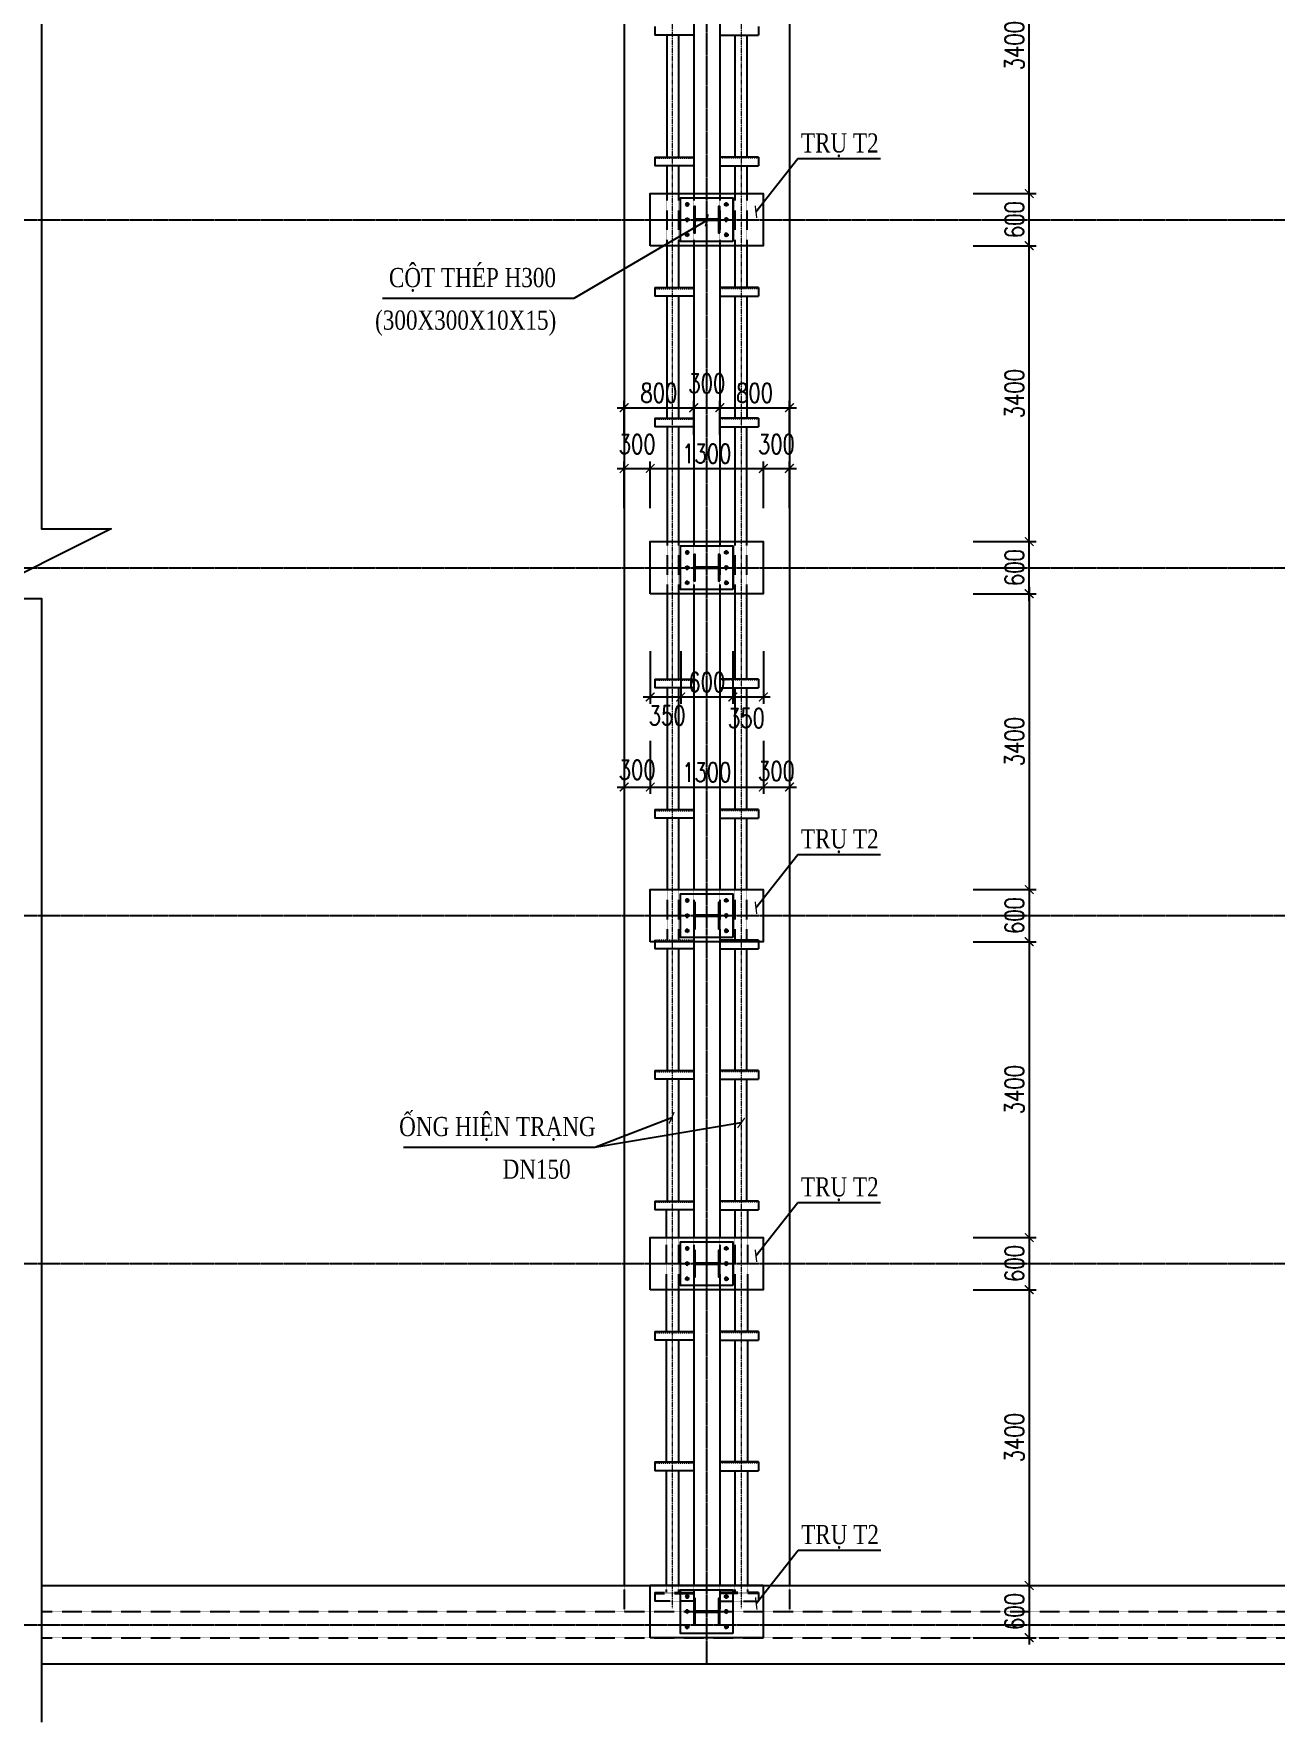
# Model space of a CAD drawing. Header units: millimetres. Extents: x -702765 to 835888, y -645289 to 262.
# Drawn here: x 562698 to 576968, y -438246 to -418837 of the extents above; entities that cross this region are included whole.
import ezdxf
from ezdxf.enums import TextEntityAlignment as Align

# ---------------------------------------------------------------- set-up
doc = ezdxf.new("R2010")
doc.units = ezdxf.units.MM
doc.header["$LTSCALE"] = 0.01
for name, pattern in [('CENTER', [2, 1.25, -0.25, 0.25, -0.25]), ('CENTER2', [1.125, 0.75, -0.125, 0.125, -0.125]), ('DASHED', [19.05, 12.7, -6.35]), ('HIDDEN', [9.525, 6.35, -3.175])]:
    doc.linetypes.add(name, pattern=pattern)
doc.layers.add('duong tam', color=6, linetype='CENTER', lineweight=9)
for name, color, linetype in [('HACTH @ 1', 8, 'Continuous'), ('khuat', 6, 'DASHED'), ('KHUAT1', 2, 'HIDDEN'), ('TEXT', 2, 'Continuous'), ('THEP', 4, 'Continuous'), ('TIM', 1, 'CENTER2'), ('TUONG', 7, 'Continuous')]:
    doc.layers.add(name, color=color, linetype=linetype)
doc.styles.add('2-5', font='romans.shx', dxfattribs={"width": 0.75, "bigfont": 'vns.shx'})
doc.styles.add('VNTIMEHSHX', font='vntimeh.shx', dxfattribs={"width": 0.75})
doc.dimstyles.new('1-100 HP', dxfattribs={"dimscale": 100, "dimtxt": 2.2, "dimasz": 1, "dimexe": 0.8, "dimexo": 0, "dimgap": 0.6, "dimtad": 1, "dimdec": 0, "dimdsep": 46, "dimtxsty": '2-5', "dimblk": 'ARCHTICK', "dimcen": 2.5, "dimdle": 0.8, "dimclrd": 1, "dimclre": 1, "dimclrt": 2, "dimadec": 0, "dimazin": 0, "dimtfac": 1, "dimtdec": 0, "dimtmove": 2, "dimatfit": 3, "dimldrblk": 'ARCHTICK', "dimfxl": 0, "dimtolj": 1, "dimtzin": 0, "dimarcsym": 0})

# ---------------------------------------------------------------- blocks, each defined once
blk = doc.blocks.new('bulong')
at = {"layer": 'khuat'}
for p, q in [((553911, -433174), (553856, -433174)), ((553884, -433202), (553884, -433147))]:
    blk.add_line(p, q, dxfattribs=at)
at = {"layer": 'TUONG'}
blk.add_circle((553884, -433174), 16, dxfattribs=at)
blk = doc.blocks.new('_ArchTick')
at = {"color": 0, "linetype": 'ByBlock', "const_width": 0.15}
blk.add_lwpolyline([(-0.5, -0.5), (0.5, 0.5)], dxfattribs=at)
blk = doc.blocks.new('*D520')
at = {"color": 1, "lineweight": -2}
for p, q in [((569404, -423834), (569864, -423834)), ((569484, -424292), (569484, -423754)), ((569784, -424292), (569784, -423754))]:
    blk.add_line(p, q, dxfattribs=at)
at = {"layer": 'Defpoints', "color": 0}
for p in [(569784, -423834), (569484, -424292), (569784, -424292)]:
    blk.add_point(p, dxfattribs=at)
at = {"color": 1, "lineweight": -2, "xscale": 100, "yscale": 100, "zscale": 100, "rotation": 180}
blk.add_blockref('_ArchTick', (569484, -423834), dxfattribs=at)
at = {"color": 1, "lineweight": -2, "xscale": 100, "yscale": 100, "zscale": 100}
blk.add_blockref('_ArchTick', (569784, -423834), dxfattribs=at)
at = {"color": 2, "insert": (569634, -423554), "char_height": 220, "attachment_point": 5, "style": '2-5'}
blk.add_mtext('\\A1;300', dxfattribs=at)
blk = doc.blocks.new('*D521')
at = {"color": 1, "lineweight": -2}
for p, q in [((569704, -423834), (571164, -423834)), ((569784, -424292), (569784, -423754)), ((571084, -424292), (571084, -423754))]:
    blk.add_line(p, q, dxfattribs=at)
at = {"layer": 'Defpoints', "color": 0}
for p in [(571084, -423834), (569784, -424292), (571084, -424292)]:
    blk.add_point(p, dxfattribs=at)
at = {"color": 1, "lineweight": -2, "xscale": 100, "yscale": 100, "zscale": 100, "rotation": 180}
blk.add_blockref('_ArchTick', (569784, -423834), dxfattribs=at)
at = {"color": 1, "lineweight": -2, "xscale": 100, "yscale": 100, "zscale": 100}
blk.add_blockref('_ArchTick', (571084, -423834), dxfattribs=at)
at = {"color": 2, "insert": (570434, -423664), "char_height": 220, "attachment_point": 5, "style": '2-5'}
blk.add_mtext('\\A1;1300', dxfattribs=at)
blk = doc.blocks.new('*D522')
at = {"color": 1, "lineweight": -2}
for p, q in [((571004, -423834), (571464, -423834)), ((571084, -424292), (571084, -423754)), ((571384, -424292), (571384, -423754))]:
    blk.add_line(p, q, dxfattribs=at)
at = {"layer": 'Defpoints', "color": 0}
for p in [(571384, -423834), (571084, -424292), (571384, -424292)]:
    blk.add_point(p, dxfattribs=at)
at = {"color": 1, "lineweight": -2, "xscale": 100, "yscale": 100, "zscale": 100, "rotation": 180}
blk.add_blockref('_ArchTick', (571084, -423834), dxfattribs=at)
at = {"color": 1, "lineweight": -2, "xscale": 100, "yscale": 100, "zscale": 100}
blk.add_blockref('_ArchTick', (571384, -423834), dxfattribs=at)
at = {"color": 2, "insert": (571234, -423554), "char_height": 220, "attachment_point": 5, "style": '2-5'}
blk.add_mtext('\\A1;300', dxfattribs=at)
blk = doc.blocks.new('*D523')
at = {"color": 1, "lineweight": -2}
for p, q in [((569484, -423447), (569484, -423056)), ((570284, -423447), (570284, -423056)), ((569404, -423136), (570364, -423136))]:
    blk.add_line(p, q, dxfattribs=at)
at = {"layer": 'Defpoints', "color": 0}
for p in [(570284, -423136), (569484, -423447), (570284, -423447)]:
    blk.add_point(p, dxfattribs=at)
at = {"color": 1, "lineweight": -2, "xscale": 100, "yscale": 100, "zscale": 100, "rotation": 180}
blk.add_blockref('_ArchTick', (569484, -423136), dxfattribs=at)
at = {"color": 1, "lineweight": -2, "xscale": 100, "yscale": 100, "zscale": 100}
blk.add_blockref('_ArchTick', (570284, -423136), dxfattribs=at)
at = {"color": 2, "insert": (569884, -422966), "char_height": 220, "attachment_point": 5, "style": '2-5'}
blk.add_mtext('\\A1;800', dxfattribs=at)
blk = doc.blocks.new('*D524')
at = {"color": 1, "lineweight": -2}
for p, q in [((570284, -423447), (570284, -423056)), ((570584, -423447), (570584, -423056)), ((570204, -423136), (570664, -423136))]:
    blk.add_line(p, q, dxfattribs=at)
at = {"layer": 'Defpoints', "color": 0}
for p in [(570584, -423136), (570284, -423447), (570584, -423447)]:
    blk.add_point(p, dxfattribs=at)
at = {"color": 1, "lineweight": -2, "xscale": 100, "yscale": 100, "zscale": 100, "rotation": 180}
blk.add_blockref('_ArchTick', (570284, -423136), dxfattribs=at)
at = {"color": 1, "lineweight": -2, "xscale": 100, "yscale": 100, "zscale": 100}
blk.add_blockref('_ArchTick', (570584, -423136), dxfattribs=at)
at = {"color": 2, "insert": (570434, -422856), "char_height": 220, "attachment_point": 5, "style": '2-5'}
blk.add_mtext('\\A1;300', dxfattribs=at)
blk = doc.blocks.new('*D525')
at = {"color": 1, "lineweight": -2}
for p, q in [((570584, -423447), (570584, -423056)), ((571384, -423447), (571384, -423056)), ((570504, -423136), (571464, -423136))]:
    blk.add_line(p, q, dxfattribs=at)
at = {"layer": 'Defpoints', "color": 0}
for p in [(571384, -423136), (570584, -423447), (571384, -423447)]:
    blk.add_point(p, dxfattribs=at)
at = {"color": 1, "lineweight": -2, "xscale": 100, "yscale": 100, "zscale": 100, "rotation": 180}
blk.add_blockref('_ArchTick', (570584, -423136), dxfattribs=at)
at = {"color": 1, "lineweight": -2, "xscale": 100, "yscale": 100, "zscale": 100}
blk.add_blockref('_ArchTick', (571384, -423136), dxfattribs=at)
at = {"color": 2, "insert": (570984, -422966), "char_height": 220, "attachment_point": 5, "style": '2-5'}
blk.add_mtext('\\A1;800', dxfattribs=at)
blk = doc.blocks.new('*D526')
at = {"color": 1, "lineweight": -2}
for p, q in [((569784, -425936), (569784, -426541)), ((570134, -425936), (570134, -426541)), ((569704, -426461), (570214, -426461))]:
    blk.add_line(p, q, dxfattribs=at)
at = {"layer": 'Defpoints', "color": 0}
for p in [(569784, -425936), (570134, -425936), (570134, -426461)]:
    blk.add_point(p, dxfattribs=at)
at = {"color": 1, "lineweight": -2, "xscale": 100, "yscale": 100, "zscale": 100, "rotation": 180}
blk.add_blockref('_ArchTick', (569784, -426461), dxfattribs=at)
at = {"color": 1, "lineweight": -2, "xscale": 100, "yscale": 100, "zscale": 100}
blk.add_blockref('_ArchTick', (570134, -426461), dxfattribs=at)
at = {"color": 2, "insert": (569978, -426674), "char_height": 220, "attachment_point": 5, "style": '2-5'}
blk.add_mtext('\\A1;350', dxfattribs=at)
blk = doc.blocks.new('*D527')
at = {"color": 1, "lineweight": -2}
for p, q in [((570134, -425936), (570134, -426541)), ((570734, -425936), (570734, -426541)), ((570054, -426461), (570814, -426461))]:
    blk.add_line(p, q, dxfattribs=at)
at = {"layer": 'Defpoints', "color": 0}
for p in [(570134, -425936), (570734, -425936), (570734, -426461)]:
    blk.add_point(p, dxfattribs=at)
at = {"color": 1, "lineweight": -2, "xscale": 100, "yscale": 100, "zscale": 100, "rotation": 180}
blk.add_blockref('_ArchTick', (570134, -426461), dxfattribs=at)
at = {"color": 1, "lineweight": -2, "xscale": 100, "yscale": 100, "zscale": 100}
blk.add_blockref('_ArchTick', (570734, -426461), dxfattribs=at)
at = {"color": 2, "insert": (570434, -426291), "char_height": 220, "attachment_point": 5, "style": '2-5'}
blk.add_mtext('\\A1;600', dxfattribs=at)
blk = doc.blocks.new('*D528')
at = {"color": 1, "lineweight": -2}
for p, q in [((570734, -425936), (570734, -426541)), ((571084, -425936), (571084, -426541)), ((570654, -426461), (571164, -426461))]:
    blk.add_line(p, q, dxfattribs=at)
at = {"layer": 'Defpoints', "color": 0}
for p in [(570734, -425936), (571084, -425936), (571084, -426461)]:
    blk.add_point(p, dxfattribs=at)
at = {"color": 1, "lineweight": -2, "xscale": 100, "yscale": 100, "zscale": 100, "rotation": 180}
blk.add_blockref('_ArchTick', (570734, -426461), dxfattribs=at)
at = {"color": 1, "lineweight": -2, "xscale": 100, "yscale": 100, "zscale": 100}
blk.add_blockref('_ArchTick', (571084, -426461), dxfattribs=at)
at = {"color": 2, "insert": (570889, -426704), "char_height": 220, "attachment_point": 5, "style": '2-5'}
blk.add_mtext('\\A1;350', dxfattribs=at)
blk = doc.blocks.new('*D529')
at = {"color": 1, "lineweight": -2}
for p, q in [((569484, -426966), (569484, -427576)), ((569784, -426966), (569784, -427576)), ((569404, -427496), (569864, -427496))]:
    blk.add_line(p, q, dxfattribs=at)
at = {"layer": 'Defpoints', "color": 0}
for p in [(569484, -426966), (569784, -426966), (569784, -427496)]:
    blk.add_point(p, dxfattribs=at)
at = {"color": 1, "lineweight": -2, "xscale": 100, "yscale": 100, "zscale": 100, "rotation": 180}
blk.add_blockref('_ArchTick', (569484, -427496), dxfattribs=at)
at = {"color": 1, "lineweight": -2, "xscale": 100, "yscale": 100, "zscale": 100}
blk.add_blockref('_ArchTick', (569784, -427496), dxfattribs=at)
at = {"color": 2, "insert": (569634, -427299), "char_height": 220, "attachment_point": 5, "style": '2-5'}
blk.add_mtext('\\A1;300', dxfattribs=at)
blk = doc.blocks.new('*D530')
at = {"color": 1, "lineweight": -2}
for p, q in [((569784, -426966), (569784, -427576)), ((571084, -426966), (571084, -427576)), ((569704, -427496), (571164, -427496))]:
    blk.add_line(p, q, dxfattribs=at)
at = {"layer": 'Defpoints', "color": 0}
for p in [(569784, -426966), (571084, -426966), (571084, -427496)]:
    blk.add_point(p, dxfattribs=at)
at = {"color": 1, "lineweight": -2, "xscale": 100, "yscale": 100, "zscale": 100, "rotation": 180}
blk.add_blockref('_ArchTick', (569784, -427496), dxfattribs=at)
at = {"color": 1, "lineweight": -2, "xscale": 100, "yscale": 100, "zscale": 100}
blk.add_blockref('_ArchTick', (571084, -427496), dxfattribs=at)
at = {"color": 2, "insert": (570434, -427326), "char_height": 220, "attachment_point": 5, "style": '2-5'}
blk.add_mtext('\\A1;1300', dxfattribs=at)
blk = doc.blocks.new('*D531')
at = {"color": 1, "lineweight": -2}
for p, q in [((571084, -426966), (571084, -427576)), ((571384, -426966), (571384, -427576)), ((571004, -427496), (571464, -427496))]:
    blk.add_line(p, q, dxfattribs=at)
at = {"layer": 'Defpoints', "color": 0}
for p in [(571084, -426966), (571384, -426966), (571384, -427496)]:
    blk.add_point(p, dxfattribs=at)
at = {"color": 1, "lineweight": -2, "xscale": 100, "yscale": 100, "zscale": 100, "rotation": 180}
blk.add_blockref('_ArchTick', (571084, -427496), dxfattribs=at)
at = {"color": 1, "lineweight": -2, "xscale": 100, "yscale": 100, "zscale": 100}
blk.add_blockref('_ArchTick', (571384, -427496), dxfattribs=at)
at = {"color": 2, "insert": (571234, -427312), "char_height": 220, "attachment_point": 5, "style": '2-5'}
blk.add_mtext('\\A1;300', dxfattribs=at)
blk = doc.blocks.new('*D532')
at = {"color": 1, "lineweight": -2}
for p, q in [((574140, -425354), (574140, -424594)), ((573495, -424674), (574220, -424674)), ((573495, -425274), (574220, -425274))]:
    blk.add_line(p, q, dxfattribs=at)
at = {"layer": 'Defpoints', "color": 0}
for p in [(573495, -424674), (574140, -424674), (573495, -425274)]:
    blk.add_point(p, dxfattribs=at)
at = {"color": 1, "lineweight": -2, "xscale": 100, "yscale": 100, "zscale": 100}
for p, rotation in [((574140, -424674), 90), ((574140, -425274), 270)]:
    blk.add_blockref('_ArchTick', p, dxfattribs=dict(at, rotation=rotation))
at = {"color": 2, "insert": (573970, -424974), "char_height": 220, "attachment_point": 5, "rotation": 90, "style": '2-5'}
blk.add_mtext('\\A1;600', dxfattribs=at)
blk = doc.blocks.new('*D533')
at = {"color": 1, "lineweight": -2}
for p, q in [((573495, -421274), (574220, -421274)), ((574140, -424754), (574140, -421194)), ((573495, -424674), (574220, -424674))]:
    blk.add_line(p, q, dxfattribs=at)
at = {"layer": 'Defpoints', "color": 0}
for p in [(573495, -421274), (574140, -421274), (573495, -424674)]:
    blk.add_point(p, dxfattribs=at)
at = {"color": 1, "lineweight": -2, "xscale": 100, "yscale": 100, "zscale": 100}
for p, rotation in [((574140, -421274), 90), ((574140, -424674), 270)]:
    blk.add_blockref('_ArchTick', p, dxfattribs=dict(at, rotation=rotation))
at = {"color": 2, "insert": (573970, -422974), "char_height": 220, "attachment_point": 5, "rotation": 90, "style": '2-5'}
blk.add_mtext('\\A1;3400', dxfattribs=at)
blk = doc.blocks.new('*D534')
at = {"color": 1, "lineweight": -2}
for p, q in [((573495, -420674), (574220, -420674)), ((574140, -421354), (574140, -420594)), ((573495, -421274), (574220, -421274))]:
    blk.add_line(p, q, dxfattribs=at)
at = {"layer": 'Defpoints', "color": 0}
for p in [(573495, -420674), (574140, -420674), (573495, -421274)]:
    blk.add_point(p, dxfattribs=at)
at = {"color": 1, "lineweight": -2, "xscale": 100, "yscale": 100, "zscale": 100}
for p, rotation in [((574140, -420674), 90), ((574140, -421274), 270)]:
    blk.add_blockref('_ArchTick', p, dxfattribs=dict(at, rotation=rotation))
at = {"color": 2, "insert": (573970, -420974), "char_height": 220, "attachment_point": 5, "rotation": 90, "style": '2-5'}
blk.add_mtext('\\A1;600', dxfattribs=at)
blk = doc.blocks.new('*D535')
at = {"color": 1, "lineweight": -2}
for p, q in [((573495, -417274), (574220, -417274)), ((574140, -420754), (574140, -417194)), ((573495, -420674), (574220, -420674))]:
    blk.add_line(p, q, dxfattribs=at)
at = {"layer": 'Defpoints', "color": 0}
for p in [(573495, -417274), (574140, -417274), (573495, -420674)]:
    blk.add_point(p, dxfattribs=at)
at = {"color": 1, "lineweight": -2, "xscale": 100, "yscale": 100, "zscale": 100}
for p, rotation in [((574140, -417274), 90), ((574140, -420674), 270)]:
    blk.add_blockref('_ArchTick', p, dxfattribs=dict(at, rotation=rotation))
at = {"color": 2, "insert": (573970, -418974), "char_height": 220, "attachment_point": 5, "rotation": 90, "style": '2-5'}
blk.add_mtext('\\A1;3400', dxfattribs=at)
blk = doc.blocks.new('*D539')
at = {"color": 1, "lineweight": -2}
for p, q in [((574140, -425194), (574140, -428754)), ((573495, -425274), (574220, -425274)), ((573495, -428674), (574220, -428674))]:
    blk.add_line(p, q, dxfattribs=at)
at = {"layer": 'Defpoints', "color": 0}
for p in [(573495, -425274), (573495, -428674), (574140, -428674)]:
    blk.add_point(p, dxfattribs=at)
at = {"color": 1, "lineweight": -2, "xscale": 100, "yscale": 100, "zscale": 100}
for p, rotation in [((574140, -425274), 90), ((574140, -428674), 270)]:
    blk.add_blockref('_ArchTick', p, dxfattribs=dict(at, rotation=rotation))
at = {"color": 2, "insert": (573970, -426974), "char_height": 220, "attachment_point": 5, "rotation": 90, "style": '2-5'}
blk.add_mtext('\\A1;3400', dxfattribs=at)
blk = doc.blocks.new('*D540')
at = {"color": 1, "lineweight": -2}
for p, q in [((573495, -428674), (574220, -428674)), ((574140, -428594), (574140, -429354)), ((573495, -429274), (574220, -429274))]:
    blk.add_line(p, q, dxfattribs=at)
at = {"layer": 'Defpoints', "color": 0}
for p in [(573495, -428674), (573495, -429274), (574140, -429274)]:
    blk.add_point(p, dxfattribs=at)
at = {"color": 1, "lineweight": -2, "xscale": 100, "yscale": 100, "zscale": 100}
for p, rotation in [((574140, -428674), 90), ((574140, -429274), 270)]:
    blk.add_blockref('_ArchTick', p, dxfattribs=dict(at, rotation=rotation))
at = {"color": 2, "insert": (573970, -428974), "char_height": 220, "attachment_point": 5, "rotation": 90, "style": '2-5'}
blk.add_mtext('\\A1;600', dxfattribs=at)
blk = doc.blocks.new('*D541')
at = {"color": 1, "lineweight": -2}
for p, q in [((573495, -429274), (574220, -429274)), ((574140, -429194), (574140, -432754)), ((573495, -432674), (574220, -432674))]:
    blk.add_line(p, q, dxfattribs=at)
at = {"layer": 'Defpoints', "color": 0}
for p in [(573495, -429274), (573495, -432674), (574140, -432674)]:
    blk.add_point(p, dxfattribs=at)
at = {"color": 1, "lineweight": -2, "xscale": 100, "yscale": 100, "zscale": 100}
for p, rotation in [((574140, -429274), 90), ((574140, -432674), 270)]:
    blk.add_blockref('_ArchTick', p, dxfattribs=dict(at, rotation=rotation))
at = {"color": 2, "insert": (573970, -430974), "char_height": 220, "attachment_point": 5, "rotation": 90, "style": '2-5'}
blk.add_mtext('\\A1;3400', dxfattribs=at)
blk = doc.blocks.new('*D542')
at = {"color": 1, "lineweight": -2}
for p, q in [((574140, -432594), (574140, -433354)), ((573495, -432674), (574220, -432674)), ((573495, -433274), (574220, -433274))]:
    blk.add_line(p, q, dxfattribs=at)
at = {"layer": 'Defpoints', "color": 0}
for p in [(573495, -432674), (573495, -433274), (574140, -433274)]:
    blk.add_point(p, dxfattribs=at)
at = {"color": 1, "lineweight": -2, "xscale": 100, "yscale": 100, "zscale": 100}
for p, rotation in [((574140, -432674), 90), ((574140, -433274), 270)]:
    blk.add_blockref('_ArchTick', p, dxfattribs=dict(at, rotation=rotation))
at = {"color": 2, "insert": (573970, -432974), "char_height": 220, "attachment_point": 5, "rotation": 90, "style": '2-5'}
blk.add_mtext('\\A1;600', dxfattribs=at)
blk = doc.blocks.new('*D543')
at = {"color": 1, "lineweight": -2}
for p, q in [((574140, -433194), (574140, -436754)), ((573495, -433274), (574220, -433274)), ((573495, -436674), (574220, -436674))]:
    blk.add_line(p, q, dxfattribs=at)
at = {"layer": 'Defpoints', "color": 0}
for p in [(573495, -433274), (573495, -436674), (574140, -436674)]:
    blk.add_point(p, dxfattribs=at)
at = {"color": 1, "lineweight": -2, "xscale": 100, "yscale": 100, "zscale": 100}
for p, rotation in [((574140, -433274), 90), ((574140, -436674), 270)]:
    blk.add_blockref('_ArchTick', p, dxfattribs=dict(at, rotation=rotation))
at = {"color": 2, "insert": (573970, -434974), "char_height": 220, "attachment_point": 5, "rotation": 90, "style": '2-5'}
blk.add_mtext('\\A1;3400', dxfattribs=at)
blk = doc.blocks.new('*D544')
at = {"color": 1, "lineweight": -2}
for p, q in [((573495, -436674), (574220, -436674)), ((574140, -436594), (574140, -437354)), ((573495, -437274), (574220, -437274))]:
    blk.add_line(p, q, dxfattribs=at)
at = {"layer": 'Defpoints', "color": 0}
for p in [(573495, -436674), (573495, -437274), (574140, -437274)]:
    blk.add_point(p, dxfattribs=at)
at = {"color": 1, "lineweight": -2, "xscale": 100, "yscale": 100, "zscale": 100}
for p, rotation in [((574140, -436674), 90), ((574140, -437274), 270)]:
    blk.add_blockref('_ArchTick', p, dxfattribs=dict(at, rotation=rotation))
at = {"color": 2, "insert": (573970, -436974), "char_height": 220, "attachment_point": 5, "rotation": 90, "style": '2-5'}
blk.add_mtext('\\A1;600', dxfattribs=at)

msp = doc.modelspace()

# ---------------------------------------------------------------- linework, layer by layer
for p, q in [((569483.6, -413274.5), (569483.6, -436674.5)), ((571383.6, -413274.5), (571383.6, -436674.5)), ((570283.6, -417274.5), (570283.6, -420674.5)), ((570583.6, -417274.5), (570583.6, -420674.5)), ((570283.6, -421274.5), (570283.6, -424674.5)), ((570583.6, -421274.5), (570583.6, -424674.5)), ((570283.6, -425274.5), (570283.6, -428674.5)), ((570583.6, -425274.5), (570583.6, -428674.5)), ((570283.6, -429274.5), (570283.6, -432674.5)), ((570583.6, -429274.5), (570583.6, -432674.5)), ((570283.6, -433274.5), (570283.6, -436674.5)), ((570583.6, -433274.5), (570583.6, -436674.5)), ((562786.4, -436674.5), (585983.6, -436674.5)), ((571083.6, -436674.5), (569783.6, -436674.5)), ((562786.4, -437574.5), (586883.6, -437574.5))]:
    msp.add_line(p, q)
at = {"color": 148}
for p, q in [((569838.1, -418754.5), (569838.1, -418854.5)), ((571029, -418754.5), (571029, -418854.5)), ((570283.6, -418854.5), (569838.1, -418854.5)), ((570583.6, -418854.5), (571029, -418854.5)), ((569838.1, -420254.5), (569838.1, -420354.5)), ((569838.1, -420254.5), (570283.6, -420254.5)), ((570283.6, -420354.5), (569838.1, -420354.5)), ((571029, -420254.5), (570583.6, -420254.5)), ((570583.6, -420354.5), (571029, -420354.5)), ((571029, -420254.5), (571029, -420354.5)), ((569838.1, -421754.5), (569838.1, -421854.5)), ((569838.1, -421754.5), (570283.6, -421754.5)), ((570283.6, -421854.5), (569838.1, -421854.5)), ((571029, -421754.5), (570583.6, -421754.5)), ((570583.6, -421854.5), (571029, -421854.5)), ((571029, -421754.5), (571029, -421854.5)), ((569838.1, -423254.5), (569838.1, -423354.5)), ((569838.1, -423254.5), (570283.6, -423254.5)), ((571029, -423254.5), (570583.6, -423254.5)), ((571029, -423254.5), (571029, -423354.5)), ((570283.6, -423354.5), (569838.1, -423354.5)), ((570583.6, -423354.5), (571029, -423354.5)), ((569838.1, -426254.5), (569838.1, -426354.5)), ((569838.1, -426254.5), (570283.6, -426254.5)), ((570283.6, -426354.5), (569838.1, -426354.5)), ((571029, -426254.5), (570583.6, -426254.5)), ((570583.6, -426354.5), (571029, -426354.5)), ((571029, -426254.5), (571029, -426354.5)), ((569838.1, -427754.5), (569838.1, -427854.5)), ((569838.1, -427754.5), (570283.6, -427754.5)), ((571029, -427754.5), (570583.6, -427754.5)), ((571029, -427754.5), (571029, -427854.5)), ((570283.6, -427854.5), (569838.1, -427854.5)), ((570583.6, -427854.5), (571029, -427854.5)), ((569838.1, -429254.5), (569838.1, -429354.5)), ((571029, -429254.5), (570583.6, -429254.5)), ((571029, -429254.5), (571029, -429354.5)), ((570283.6, -429354.5), (569838.1, -429354.5)), ((570583.6, -429354.5), (571029, -429354.5)), ((569838.1, -430754.5), (569838.1, -430854.5)), ((569838.1, -430754.5), (570283.6, -430754.5)), ((570283.6, -430854.5), (569838.1, -430854.5)), ((571029, -430754.5), (570583.6, -430754.5)), ((570583.6, -430854.5), (571029, -430854.5)), ((571029, -430754.5), (571029, -430854.5)), ((569838.1, -432254.5), (569838.1, -432354.5)), ((569838.1, -432254.5), (570283.6, -432254.5)), ((570283.6, -432354.5), (569838.1, -432354.5)), ((571029, -432254.5), (570583.6, -432254.5)), ((570583.6, -432354.5), (571029, -432354.5)), ((571029, -432254.5), (571029, -432354.5)), ((569838.1, -433754.5), (569838.1, -433854.5)), ((569838.1, -433754.5), (570283.6, -433754.5)), ((571029, -433754.5), (570583.6, -433754.5)), ((571029, -433754.5), (571029, -433854.5)), ((570283.6, -433854.5), (569838.1, -433854.5)), ((570583.6, -433854.5), (571029, -433854.5)), ((569838.1, -435254.5), (569838.1, -435354.5)), ((569838.1, -435254.5), (570283.6, -435254.5)), ((571029, -435254.5), (570583.6, -435254.5)), ((571029, -435254.5), (571029, -435354.5)), ((570283.6, -435354.5), (569838.1, -435354.5)), ((570583.6, -435354.5), (571029, -435354.5))]:
    msp.add_line(p, q, dxfattribs=at)
at = {"color": 148, "linetype": 'HIDDEN', "ltscale": 0.2}
for p, q in [((569838.1, -420264.5), (570283.6, -420264.5)), ((571029, -420264.5), (570583.6, -420264.5)), ((569838.1, -421764.5), (570283.6, -421764.5)), ((571029, -421764.5), (570583.6, -421764.5)), ((569838.1, -423264.5), (570283.6, -423264.5)), ((571029, -423264.5), (570583.6, -423264.5)), ((569838.1, -426264.5), (570283.6, -426264.5)), ((571029, -426264.5), (570583.6, -426264.5)), ((569838.1, -427764.5), (570283.6, -427764.5)), ((571029, -427764.5), (570583.6, -427764.5)), ((569838.1, -429254.5), (570283.6, -429254.5)), ((569838.1, -429264.5), (570283.6, -429264.5)), ((571029, -429264.5), (570583.6, -429264.5)), ((569838.1, -430764.5), (570283.6, -430764.5)), ((571029, -430764.5), (570583.6, -430764.5)), ((569838.1, -432264.5), (570283.6, -432264.5)), ((571029, -432264.5), (570583.6, -432264.5)), ((569838.1, -433764.5), (570283.6, -433764.5)), ((571029, -433764.5), (570583.6, -433764.5)), ((569838.1, -435264.5), (570283.6, -435264.5)), ((571029, -435264.5), (570583.6, -435264.5))]:
    msp.add_line(p, q, dxfattribs=at)
at = {"color": 148}
for points in [[(569973.8, -418854.5), (569973.8, -420254.5)], [(570109.5, -418854.5), (570109.5, -420254.5)], [(570757.6, -418854.5), (570757.6, -420254.5)], [(570893.4, -418854.5), (570893.4, -420254.5)], [(569973.8, -420354.5), (569973.8, -420674.5)], [(570109.5, -420354.5), (570109.5, -420674.5)], [(570757.6, -420354.5), (570757.6, -420674.5)], [(570893.4, -420354.5), (570893.4, -420674.5)], [(569973.8, -421274.5), (569973.8, -421754.5)], [(570109.5, -421274.5), (570109.5, -421754.5)], [(570757.6, -421274.5), (570757.6, -421754.5)], [(570893.4, -421274.5), (570893.4, -421754.5)], [(569973.8, -421854.5), (569973.8, -423254.5)], [(570109.5, -421854.5), (570109.5, -423254.5)], [(570757.6, -421854.5), (570757.6, -423254.5)], [(570893.4, -421854.5), (570893.4, -423254.5)], [(569977.7, -423354.5), (569977.7, -424674.5)], [(570109.5, -423354.5), (570109.5, -424674.5)], [(570757.6, -423354.5), (570757.6, -424674.5)], [(570889.5, -423354.5), (570889.5, -424674.5)], [(569977.7, -425274.5), (569977.7, -426254.5)], [(570109.5, -425274.5), (570109.5, -426254.5)], [(570757.6, -425274.5), (570757.6, -426254.5)], [(570889.5, -425274.5), (570889.5, -426254.5)], [(569977.7, -426354.5), (569977.7, -427754.5)], [(570109.5, -426354.5), (570109.5, -427754.5)], [(570757.6, -426354.5), (570757.6, -427754.5)], [(570889.5, -426354.5), (570889.5, -427754.5)], [(569977.7, -427854.5), (569977.7, -428674.5)], [(570109.5, -427854.5), (570109.5, -428674.5)], [(570757.6, -427854.5), (570757.6, -428674.5)], [(570889.5, -427854.5), (570889.5, -428674.5)], [(569977.7, -429354.5), (569977.7, -430754.5)], [(570109.5, -429354.5), (570109.5, -430754.5)], [(570757.6, -429354.5), (570757.6, -430754.5)], [(570889.5, -429354.5), (570889.5, -430754.5)], [(569977.7, -430854.5), (569977.7, -432254.5)], [(570109.5, -430854.5), (570109.5, -432254.5)], [(570757.6, -430854.5), (570757.6, -432254.5)], [(570889.5, -430854.5), (570889.5, -432254.5)], [(569965.7, -432354.5), (569965.7, -432674.5)], [(570109.5, -432354.5), (570109.5, -432674.5)], [(570757.6, -432354.5), (570757.6, -432674.5)], [(570901.4, -432354.5), (570901.4, -432674.5)], [(569965.7, -433274.5), (569965.7, -433754.5)], [(570109.5, -433274.5), (570109.5, -433754.5)], [(570757.6, -433274.5), (570757.6, -433754.5)], [(570901.4, -433274.5), (570901.4, -433754.5)], [(569965.7, -433854.5), (569965.7, -435254.5)], [(570109.5, -433854.5), (570109.5, -435254.5)], [(570757.6, -433854.5), (570757.6, -435254.5)], [(570901.4, -433854.5), (570901.4, -435254.5)], [(569965.7, -435354.5), (569965.7, -436674.5)], [(570109.5, -435354.5), (570109.5, -436674.5)], [(570757.6, -435354.5), (570757.6, -436674.5)], [(570901.4, -435354.5), (570901.4, -436674.5)]]:
    msp.add_lwpolyline(points, dxfattribs=at)
for points in [[(569783.6, -421274.5), (569783.6, -420674.5), (571083.6, -420674.5), (571083.6, -421274.5)], [(569783.6, -425274.5), (569783.6, -424674.5), (571083.6, -424674.5), (571083.6, -425274.5)], [(569783.6, -429274.5), (569783.6, -428674.5), (571083.6, -428674.5), (571083.6, -429274.5)], [(569783.6, -433274.5), (569783.6, -432674.5), (571083.6, -432674.5), (571083.6, -433274.5)], [(569783.6, -437274.5), (569783.6, -436674.5), (571083.6, -436674.5), (571083.6, -437274.5)]]:
    msp.add_lwpolyline(points, close=True)
at = {"layer": 'duong tam', "color": 148, "ltscale": 200}
for p, q in [((570037.6, -412974.5), (570037.6, -436934.5)), ((570829.5, -412974.5), (570829.5, -436934.5))]:
    msp.add_line(p, q, dxfattribs=at)
at = {"layer": 'HACTH @ 1'}
msp.add_lwpolyline([(562786.4, -411674.2), (562786.4, -424529), (563586.4, -424529), (561986.4, -425329), (562786.4, -425329), (562786.4, -438245.9)], dxfattribs=at)
at = {"layer": 'khuat', "ltscale": 10}
for p, q in [((570283.6, -420674.5), (570283.6, -421274.5)), ((570583.6, -420674.5), (570583.6, -421274.5)), ((570283.6, -424674.5), (570283.6, -425274.5)), ((570583.6, -424674.5), (570583.6, -425274.5)), ((570283.6, -428674.5), (570283.6, -429274.5)), ((570583.6, -428674.5), (570583.6, -429274.5)), ((570283.6, -432674.5), (570283.6, -433274.5)), ((570583.6, -432674.5), (570583.6, -433274.5)), ((569483.6, -436674.5), (569483.6, -436974.5)), ((570283.6, -436674.5), (570283.6, -436974.5)), ((570583.6, -436674.5), (570583.6, -436974.5)), ((571383.6, -436674.5), (571383.6, -436974.5)), ((562786.4, -436974.5), (570283.6, -436974.5)), ((570583.6, -436974.5), (586583.6, -436974.5)), ((562786.4, -437274.5), (586883.6, -437274.5))]:
    msp.add_line(p, q, dxfattribs=at)
at = {"layer": 'KHUAT1', "color": 148, "ltscale": 20}
for p, q in [((569838.1, -436754.5), (570283.6, -436754.5)), ((569838.1, -436754.5), (569838.1, -436854.5)), ((569838.1, -436764.5), (570283.6, -436764.5)), ((570283.6, -436854.5), (569838.1, -436854.5)), ((571029, -436754.5), (570583.6, -436754.5)), ((571029, -436764.5), (570583.6, -436764.5)), ((570583.6, -436854.5), (571029, -436854.5)), ((571029, -436754.5), (571029, -436854.5))]:
    msp.add_line(p, q, dxfattribs=at)
for points in [[(569973.8, -420674.5), (569973.8, -421274.5)], [(570109.5, -420674.5), (570109.5, -421274.5)], [(570757.6, -420674.5), (570757.6, -421274.5)], [(570893.4, -420674.5), (570893.4, -421274.5)], [(569977.7, -424674.5), (569977.7, -425274.5)], [(570109.5, -424674.5), (570109.5, -425274.5)], [(570757.6, -424674.5), (570757.6, -425274.5)], [(570889.5, -424674.5), (570889.5, -425274.5)], [(569977.7, -428674.5), (569977.7, -429254.5)], [(570109.5, -428674.5), (570109.5, -429254.5)], [(570757.6, -428674.5), (570757.6, -429254.5)], [(570889.5, -428674.5), (570889.5, -429254.5)], [(569965.7, -432674.5), (569965.7, -433274.5)], [(570109.5, -432674.5), (570109.5, -433274.5)], [(570757.6, -432674.5), (570757.6, -433274.5)], [(570901.4, -432674.5), (570901.4, -433274.5)], [(569965.7, -436674.5), (569965.7, -436754.5)], [(570109.5, -436674.5), (570109.5, -436754.5)], [(570757.6, -436674.5), (570757.6, -436754.5)], [(570901.4, -436674.5), (570901.4, -436754.5)]]:
    msp.add_lwpolyline(points, dxfattribs=at)
at = {"layer": 'THEP', "color": 4}
for points in [[(570583.6, -421124.5), (570583.6, -420824.5), (570568.6, -420824.5), (570568.6, -420969.5), (570298.6, -420969.5), (570298.6, -420824.5), (570283.6, -420824.5), (570283.6, -421124.5), (570298.6, -421124.5), (570298.6, -420979.5), (570568.6, -420979.5), (570568.6, -421124.5)], [(570583.6, -425124.5), (570583.6, -424824.5), (570568.6, -424824.5), (570568.6, -424969.5), (570298.6, -424969.5), (570298.6, -424824.5), (570283.6, -424824.5), (570283.6, -425124.5), (570298.6, -425124.5), (570298.6, -424979.5), (570568.6, -424979.5), (570568.6, -425124.5)], [(570583.6, -429124.5), (570583.6, -428824.5), (570568.6, -428824.5), (570568.6, -428969.5), (570298.6, -428969.5), (570298.6, -428824.5), (570283.6, -428824.5), (570283.6, -429124.5), (570298.6, -429124.5), (570298.6, -428979.5), (570568.6, -428979.5), (570568.6, -429124.5)], [(570583.6, -433124.5), (570583.6, -432824.5), (570568.6, -432824.5), (570568.6, -432969.5), (570298.6, -432969.5), (570298.6, -432824.5), (570283.6, -432824.5), (570283.6, -433124.5), (570298.6, -433124.5), (570298.6, -432979.5), (570568.6, -432979.5), (570568.6, -433124.5)], [(570583.6, -437124.5), (570583.6, -436824.5), (570568.6, -436824.5), (570568.6, -436969.5), (570298.6, -436969.5), (570298.6, -436824.5), (570283.6, -436824.5), (570283.6, -437124.5), (570298.6, -437124.5), (570298.6, -436979.5), (570568.6, -436979.5), (570568.6, -437124.5)]]:
    msp.add_lwpolyline(points, close=True, dxfattribs=at)
at = {"layer": 'TIM', "ltscale": 500}
for p, q in [((570433.6, -437574.5), (570433.6, -412374.5)), ((537683.6, -420974.5), (586883.6, -420974.5)), ((537683.6, -424974.5), (586883.6, -424974.5)), ((537683.6, -428974.5), (586883.6, -428974.5)), ((537683.6, -432974.5), (586883.6, -432974.5)), ((537683.6, -437124.5), (586883.6, -437124.5))]:
    msp.add_line(p, q, dxfattribs=at)
at = {"layer": 'TUONG'}
for points in [[(570733.6, -421224.5), (570133.6, -421224.5), (570133.6, -420724.5), (570733.6, -420724.5)], [(570733.6, -425224.5), (570133.6, -425224.5), (570133.6, -424724.5), (570733.6, -424724.5)], [(570733.6, -429224.5), (570133.6, -429224.5), (570133.6, -428724.5), (570733.6, -428724.5)], [(570733.6, -433224.5), (570133.6, -433224.5), (570133.6, -432724.5), (570733.6, -432724.5)], [(570733.6, -437224.5), (570133.6, -437224.5), (570133.6, -436724.5), (570733.6, -436724.5)]]:
    msp.add_lwpolyline(points, close=True, dxfattribs=at)

# ---------------------------------------------------------------- block references
at = {"layer": 'khuat', "xscale": -1, "rotation": 180}
for p in [(16325, -853973.9), (16325, -857973.9), (16325, -861973.9), (16325, -865973.9), (16325, -869973.9)]:
    msp.add_blockref('bulong', p, dxfattribs=at)
at = {"layer": 'khuat', "rotation": 180}
for p in [(1124542.2, -853973.9), (1124542.2, -857973.9), (1124542.2, -861973.9), (1124542.2, -865973.9), (1124542.2, -869973.9)]:
    msp.add_blockref('bulong', p, dxfattribs=at)
at = {"layer": 'khuat'}
for p in [(16325, 12200), (16325, 12025), (16325, 8200), (16325, 8025), (16325, 4200), (16325, 4025), (16325, 200), (16325, 25), (16325, -3800), (16325, -3975)]:
    msp.add_blockref('bulong', p, dxfattribs=at)
at = {"layer": 'khuat', "xscale": -1}
for p in [(1124542.2, 12200), (1124542.2, 12025), (1124542.2, 8200), (1124542.2, 8025), (1124542.2, 4200), (1124542.2, 4025), (1124542.2, 200), (1124542.2, 25), (1124542.2, -3800), (1124542.2, -3975)]:
    msp.add_blockref('bulong', p, dxfattribs=at)

# ---------------------------------------------------------------- texts
at = {"layer": 'TEXT', "style": 'VNTIMEHSHX', "width": 0.8}
for s, p in [('trô t2', (571516.2, -420092.2)), ('CéT THÐP H300', (566780.7, -421639.4)), ('(300X300X10X15)', (566621.5, -422128.8)), ('trô t2', (571516.2, -428092.2)), ('èng hiÖn tr¹ng', (566897.8, -431398.3)), ('dn150', (568086.8, -431887.7)), ('trô t2', (571516.2, -432092.2)), ('trô t2', (571519.1, -436088.6))]:
    msp.add_text(s, height=220, dxfattribs=at).set_placement(p, align=Align.MIDDLE_LEFT)

# ---------------------------------------------------------------- dimensions: what is measured, and where the dimension line sits
for base, p1, p2, picture, middle in [((574140.3, -417274.5), (573494.7, -420674.5), (573494.7, -417274.5), '*D535', (573970.3, -418974.5)), ((574140.3, -420674.5), (573494.7, -421274.5), (573494.7, -420674.5), '*D534', (573970.3, -420974.5)), ((574140.3, -421274.5), (573494.7, -424674.5), (573494.7, -421274.5), '*D533', (573970.3, -422974.5)), ((574140.3, -424674.5), (573494.7, -425274.5), (573494.7, -424674.5), '*D532', (573970.3, -424974.5)), ((574140.3, -428674.5), (573494.7, -425274.5), (573494.7, -428674.5), '*D539', (573970.3, -426974.5)), ((574140.3, -429274.5), (573494.7, -428674.5), (573494.7, -429274.5), '*D540', (573970.3, -428974.5)), ((574140.3, -432674.5), (573494.7, -429274.5), (573494.7, -432674.5), '*D541', (573970.3, -430974.5)), ((574140.3, -433274.5), (573494.7, -432674.5), (573494.7, -433274.5), '*D542', (573970.3, -432974.5)), ((574140.3, -436674.5), (573494.7, -433274.5), (573494.7, -436674.5), '*D543', (573970.3, -434974.5)), ((574140.3, -437274.5), (573494.7, -436674.5), (573494.7, -437274.5), '*D544', (573970.3, -436974.5))]:
    dim = msp.add_linear_dim(base=base, p1=p1, p2=p2, angle=90, dimstyle='1-100 HP')
    dim.commit()
    dim.dimension.update_dxf_attribs({"geometry": picture, "text_midpoint": middle})
for base, p1, p2, picture, middle in [((570583.6, -423135.9), (570283.6, -423446.6), (570583.6, -423446.6), '*D524', (570433.6, -422855.9)), ((570283.6, -423135.9), (569483.6, -423446.6), (570283.6, -423446.6), '*D523', (569883.6, -422965.9)), ((571383.6, -423135.9), (570583.6, -423446.6), (571383.6, -423446.6), '*D525', (570983.6, -422965.9)), ((569783.6, -423833.6), (569483.6, -424292.3), (569783.6, -424292.3), '*D520', (569633.6, -423553.6)), ((571383.6, -423833.6), (571083.6, -424292.3), (571383.6, -424292.3), '*D522', (571233.6, -423553.6)), ((571083.6, -423833.6), (569783.6, -424292.3), (571083.6, -424292.3), '*D521', (570433.6, -423663.6)), ((570733.6, -426461.4), (570133.6, -425936), (570733.6, -425936), '*D527', (570433.6, -426291.4)), ((571083.6, -427495.5), (569783.6, -426966.2), (571083.6, -426966.2), '*D530', (570433.6, -427325.5))]:
    dim = msp.add_linear_dim(base=base, p1=p1, p2=p2, dimstyle='1-100 HP')
    dim.commit()
    dim.dimension.update_dxf_attribs({"geometry": picture, "text_midpoint": middle})
for base, p1, p2, picture, middle in [((570133.6, -426461.4), (569783.6, -425936), (570133.6, -425936), '*D526', (569977.7, -426673.6)), ((571083.6, -426461.4), (570733.6, -425936), (571083.6, -425936), '*D528', (570889.5, -426704.2)), ((569783.6, -427495.5), (569483.6, -426966.2), (569783.6, -426966.2), '*D529', (569633.6, -427298.7)), ((571383.6, -427495.5), (571083.6, -426966.2), (571383.6, -426966.2), '*D531', (571233.6, -427312.3))]:
    dim = msp.add_linear_dim(base=base, p1=p1, p2=p2, dimstyle='1-100 HP')
    dim.commit()
    dim.dimension.update_dxf_attribs({"geometry": picture, "text_midpoint": middle, "dimtype": 160})

# ---------------------------------------------------------------- leaders
for points in [[(570999.5, -420884.6), (571481.8, -420272), (572430.3, -420272)], [(570433.6, -420982.5), (568906.2, -421879.3), (566704.7, -421879.3)], [(570999.5, -428884.6), (571481.8, -428272), (572430.3, -428272)], [(570030.4, -431297.7), (569148.9, -431638.2), (566947.5, -431638.2)], [(570999.5, -432884.6), (571481.8, -432272), (572430.3, -432272)], [(571002.4, -436880.9), (571484.6, -436268.4), (572433.1, -436268.4)]]:
    msp.add_leader(points, dimstyle='1-100 HP')
msp.add_leader([(570829.5, -431356.6), (569148.9, -431638.2)], dimstyle='1-100 HP', override={"dimgap": 0.6, "dimtad": 0})

doc.saveas('drawing.dxf')
